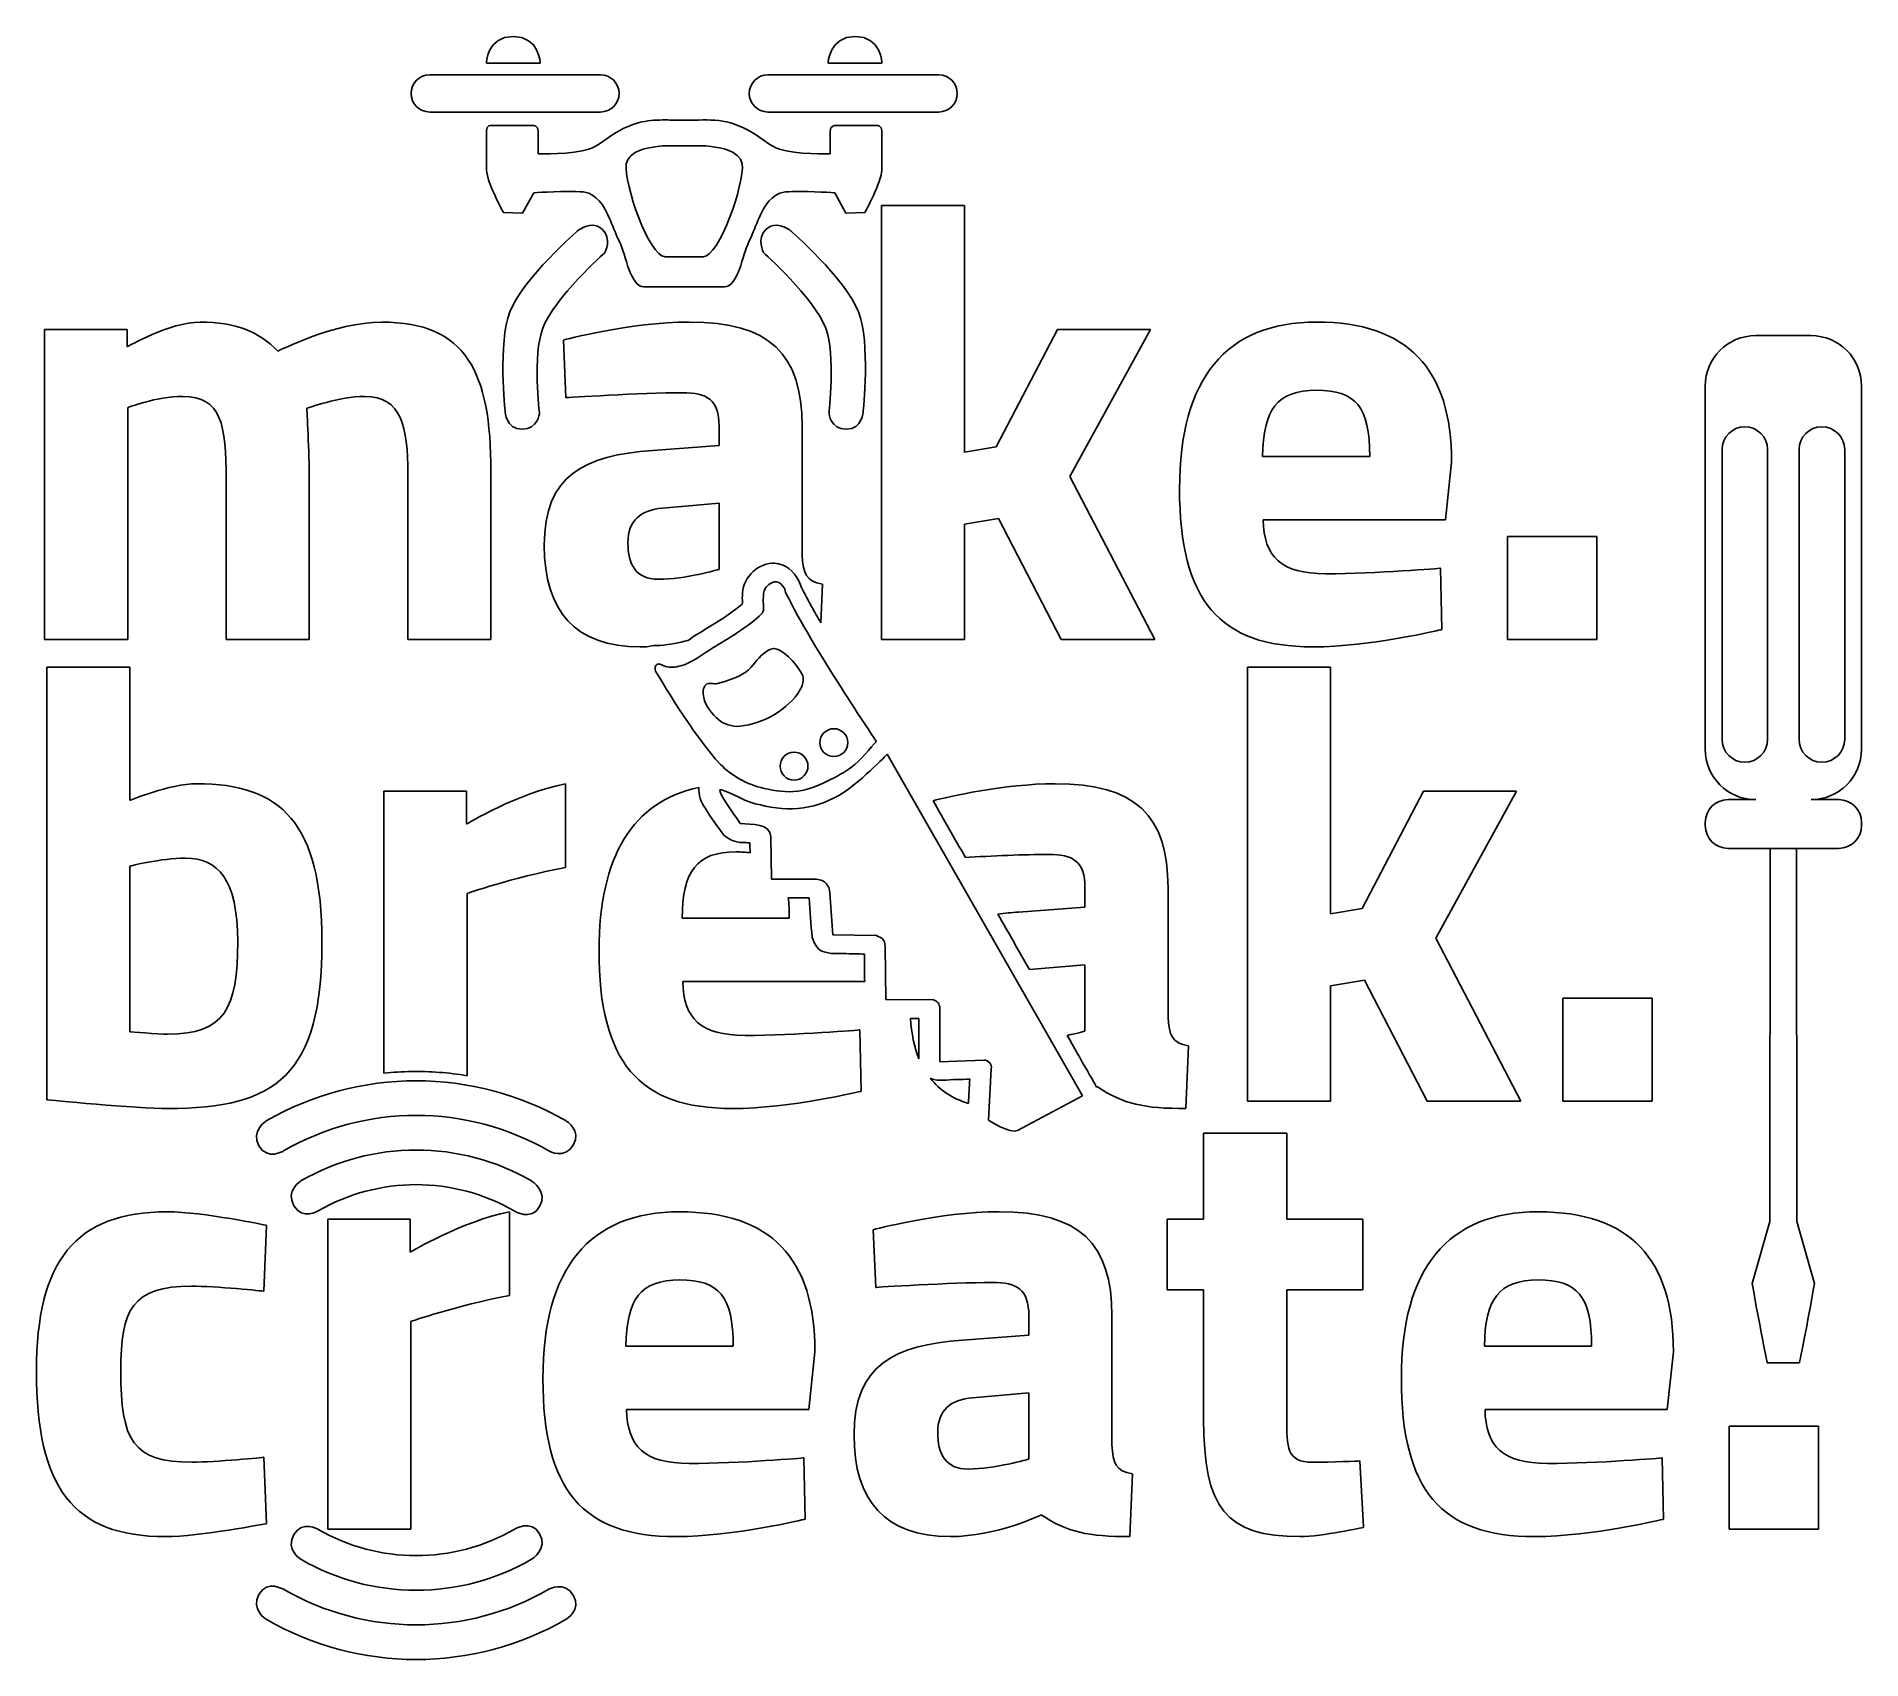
# Model space of a CAD drawing. Extents: x 0 to 393, y 0 to 349.
import ezdxf

# ---------------------------------------------------------------- set-up
doc = ezdxf.new("R2010")
doc.units = 0
doc.layers.get('0').update_dxf_attribs({"linetype": 'CONTINUOUS'})

msp = doc.modelspace()

# ---------------------------------------------------------------- linework, layer by layer
at = {"color": 7}
for p, q in [((102.79447, 349.37335), (102.79447, 349.37335)), ((176.36479, 349.37335), (176.36479, 349.37335)), ((97.034715, 343.629209), (108.61284, 343.629209)), ((170.54643, 343.629209), (182.12455, 343.629209)), ((121.57963, 341.127256), (84.829635, 341.127256)), ((194.32963, 341.127256), (157.57963, 341.127256)), ((84.829635, 333.127256), (121.57963, 333.127256)), ((107.08549, 330.252253), (98.062055, 330.252253)), ((135.59898, 331.420253), (135.59916, 331.420223)), ((157.57963, 333.127256), (194.32963, 333.127256)), ((181.09731, 330.252253), (172.07387, 330.252253)), ((108.19682, 324.127253), (108.19682, 328.971003)), ((139.57924, 325.877253), (139.57963, 325.877253)), ((170.96254, 328.971003), (170.96254, 324.127253)), ((104.82982, 311.377253), (107.20482, 315.752253)), ((171.95454, 315.752253), (174.32954, 311.377253)), ((100.70482, 311.486633), (104.82982, 311.377253)), ((174.32954, 311.377253), (178.45454, 311.486633)), ((199.87004, 313.007503), (182.00342, 313.007503)), ((182.00342, 313.007503), (182.00342, 219.6744)), ((199.87004, 259.940973), (199.87004, 313.007503)), ((119.81401, 308.756163), (119.81401, 308.756163)), ((159.34525, 308.756163), (159.34525, 308.756163)), ((139.57563, 302.002253), (135.45463, 302.002253)), ((143.70463, 302.002253), (139.58354, 302.002253)), ((130.92357, 295.502253), (139.57963, 295.502253)), ((139.57954, 295.502253), (148.23579, 295.502253)), ((140.6698, 287.941333), (140.6698, 287.941273)), ((19.737113, 286.340903), (2.003825, 286.340903)), ((2.003825, 286.340903), (2.003825, 219.6744)), ((19.737113, 282.607583), (19.737113, 286.340903)), ((113.60339, 284.074083), (114.1366, 271.673693)), ((219.86999, 286.340903), (206.67003, 261.140963)), ((239.86994, 286.340903), (219.86999, 286.340903)), ((222.53665, 254.740983), (239.86994, 286.340903)), ((381.98106, 285.024323), (370.07286, 285.024323)), ((359.21739, 274.168853), (359.21739, 196.0751)), ((392.83653, 196.0751), (392.83653, 274.168853)), ((19.870446, 219.6744), (19.870446, 269.540943)), ((147.07018, 265.540873), (147.07018, 261.408063)), ((164.93738, 237.80851), (164.93738, 265.540933)), ((367.74083, 265.412993), (367.74083, 265.412993)), ((384.3131, 265.412993), (384.3131, 265.412993)), ((147.07018, 261.408063), (132.8026, 260.341663)), ((206.67003, 261.140963), (199.87004, 259.940973)), ((362.83654, 198.17667), (362.83654, 260.510653)), ((372.64317, 260.510653), (372.64317, 198.17667)), ((379.41075, 198.17667), (379.41075, 260.510653)), ((389.21739, 260.510653), (389.21739, 198.17667)), ((80.136955, 255.274313), (80.136955, 219.6744)), ((98.003575, 219.6744), (98.003575, 255.807653)), ((287.06964, 259.007643), (264.00303, 259.007643)), ((303.33626, 245.40767), (304.66959, 257.807643)), ((41.070391, 253.940983), (41.070391, 219.6744)), ((58.937015, 219.6744), (58.937015, 254.207653)), ((240.80327, 219.6744), (222.53665, 254.740983)), ((134.93738, 247.94127), (147.07018, 249.00767)), ((147.07018, 249.00767), (147.07018, 234.74009)), ((199.87004, 244.47434), (207.20336, 245.67434)), ((199.87004, 219.6744), (199.87004, 244.47434)), ((207.20336, 245.67434), (220.66999, 219.6744)), ((264.13636, 245.40767), (303.33626, 245.40767)), ((335.86953, 241.80768), (316.66958, 241.80768)), ((316.66958, 241.80768), (316.66958, 219.6744)), ((335.86953, 219.6744), (335.86953, 241.80768)), ((159.2499, 232.07655), (159.24984, 232.0765)), ((277.60299, 233.8077), (277.60299, 233.8077)), ((302.53626, 221.80773), (302.2696, 235.0077)), ((169.00768, 223.21672), (169.33777, 231.54093)), ((2.003825, 219.6744), (19.870446, 219.6744)), ((41.070391, 219.6744), (58.937015, 219.6744)), ((80.136955, 219.6744), (98.003575, 219.6744)), ((158.78695, 217.71127), (158.78695, 217.71127)), ((182.00342, 219.6744), (199.87004, 219.6744)), ((220.66999, 219.6744), (240.80327, 219.6744)), ((316.66958, 219.6744), (335.86953, 219.6744)), ((20.32618, 213.6997), (2.459559, 213.6997)), ((2.459559, 213.6997), (2.459559, 120.63327)), ((20.32618, 185.03311), (20.32618, 213.6997)), ((278.59224, 213.6997), (260.72561, 213.6997)), ((260.72561, 213.6997), (260.72561, 120.3666)), ((278.59224, 160.63317), (278.59224, 213.6997)), ((171.77328, 200.4808), (171.77328, 200.4808)), ((163.21078, 195.42416), (163.21078, 195.42416)), ((225.274, 121.51835), (183.274, 195.01835)), ((34.726143, 188.6331), (34.726143, 188.6331)), ((114.05846, 170.63267), (114.05846, 188.63267)), ((92.726435, 187.03306), (74.992065, 187.03306)), ((74.992065, 187.03306), (74.992065, 126.37486)), ((92.726435, 179.96666), (92.726435, 187.03306)), ((193.1112, 184.97057), (193.1112, 184.97056)), ((298.59219, 187.0331), (285.39222, 161.83316)), ((318.59212, 187.0331), (298.59219, 187.0331)), ((301.25884, 155.43318), (318.59212, 187.0331)), ((370.07286, 185.21964), (364.11974, 185.21964)), ((387.93224, 185.21964), (381.98106, 185.21964)), ((158.19002, 177.18571), (158.3658, 168.08085)), ((359.21935, 180.31729), (359.21935, 179.61612)), ((392.83458, 179.61612), (392.83458, 180.31729)), ((364.11974, 174.71573), (387.93224, 174.71573)), ((373.22131, 174.70596), (373.09826, 94.47549)), ((376.02388, 174.70596), (373.22131, 174.70596)), ((376.02988, 174.70596), (376.02388, 174.70596)), ((378.83262, 174.70596), (376.02988, 174.70596)), ((378.95762, 94.47549), (378.83262, 174.70596)), ((20.32618, 135.2999), (20.32618, 170.89981)), ((92.859245, 125.83189), (92.859245, 165.03306)), ((158.3658, 168.08085), (168.024, 168.08085)), ((170.88728, 165.12968), (171.524, 156.14335)), ((225.79284, 166.23228), (225.79284, 162.09947)), ((243.65807, 138.49987), (243.65807, 166.23229)), ((225.79284, 162.09947), (211.52526, 161.03306)), ((285.39222, 161.83316), (278.59224, 160.63317)), ((162.19327, 159.6993), (139.12685, 159.6993)), ((171.524, 156.14335), (180.93025, 155.95585)), ((182.8365, 153.64335), (182.9615, 142.20585)), ((319.52546, 120.3666), (301.25884, 155.43318)), ((213.8651, 148.65025), (225.79284, 149.69908)), ((225.79284, 149.69908), (225.79284, 135.43345)), ((139.2597, 146.09969), (178.40221, 146.09947)), ((278.59224, 145.16654), (285.92554, 146.36654)), ((285.92554, 146.36654), (299.39217, 120.3666)), ((182.9615, 142.20585), (193.18025, 142.14335)), ((278.59224, 120.3666), (278.59224, 145.16654)), ((347.79197, 142.49988), (328.59202, 142.49988)), ((328.59202, 142.49988), (328.59202, 120.3666)), ((347.79197, 120.3666), (347.79197, 142.49988)), ((194.5865, 140.33085), (194.5865, 128.83085)), ((28.459492, 134.76657), (28.459492, 134.76657)), ((177.6601, 122.50008), (177.39252, 135.6993)), ((247.52526, 118.76745), (248.05846, 132.23229)), ((190.08772, 129.48617), (190.08776, 129.48619)), ((194.5865, 128.83085), (204.024, 129.20585)), ((205.649, 127.33085), (205.024, 116.26835)), ((81.926105, 124.73814), (81.926105, 124.73814)), ((200.70686, 119.86706), (200.7069, 119.86705)), ((211.274, 114.01835), (225.274, 121.51835)), ((260.72561, 120.3666), (278.59224, 120.3666)), ((299.39217, 120.3666), (319.52546, 120.3666)), ((328.59202, 120.3666), (347.79197, 120.3666)), ((269.1825, 113.48935), (251.31587, 113.48935)), ((251.31587, 113.48935), (251.31587, 94.95606)), ((269.1825, 94.95606), (269.1825, 113.48935)), ((81.926105, 109.84361), (81.926105, 109.84361)), ((28.383261, 96.55606), (28.383261, 96.55606)), ((80.649675, 94.95606), (62.916395, 94.95606)), ((62.916395, 94.95606), (62.916395, 28.28956)), ((80.649675, 87.88941), (80.649675, 94.95606)), ((101.98296, 78.5561), (101.98296, 96.55606)), ((251.31587, 94.95606), (243.44923, 94.95606)), ((243.44923, 94.95606), (243.44923, 79.7561)), ((285.58244, 94.95606), (269.1825, 94.95606)), ((285.58244, 79.7561), (285.58244, 94.95606)), ((373.09826, 94.47549), (369.33264, 81.1044)), ((382.72129, 81.1044), (378.95762, 94.47549)), ((49.183208, 79.48943), (49.71654, 93.62273)), ((180.24943, 92.6894), (180.78275, 80.28943)), ((243.44923, 79.7561), (251.31587, 79.7561)), ((251.31587, 79.7561), (251.31587, 52.02284)), ((269.18249, 52.42283), (269.18249, 79.7561)), ((269.18249, 79.7561), (285.58244, 79.7561)), ((80.783015, 28.28956), (80.783015, 72.95612)), ((213.716, 74.15611), (213.716, 70.02279)), ((231.58262, 46.42285), (231.58262, 74.15611)), ((150.11614, 67.6228), (127.04953, 67.6228)), ((213.716, 70.02279), (199.44938, 68.95613)), ((334.78234, 67.6228), (311.71574, 67.6228)), ((166.38275, 54.02283), (167.71608, 66.4228)), ((351.04897, 54.02283), (352.3823, 66.4228)), ((372.55139, 64.03604), (376.02014, 64.03604)), ((376.02014, 64.03604), (376.03574, 64.03604)), ((376.03574, 64.03604), (379.50449, 64.03604)), ((201.5827, 56.55616), (213.716, 57.62282)), ((213.716, 57.62282), (213.716, 43.35619)), ((127.18286, 54.02283), (166.38275, 54.02283)), ((311.84907, 54.02283), (351.04897, 54.02283)), ((383.58227, 50.42284), (364.38232, 50.42284)), ((364.38232, 50.42284), (364.38232, 28.28956)), ((383.58227, 28.28956), (383.58227, 50.42284)), ((49.71654, 29.48956), (49.183208, 43.75619)), ((165.58276, 30.42289), (165.3161, 43.62286)), ((350.24897, 30.42289), (349.9823, 43.62286)), ((140.64949, 42.42286), (140.64949, 42.42286)), ((235.44928, 26.68957), (235.98261, 40.1562)), ((285.71578, 28.68956), (284.91578, 42.95619)), ((325.3157, 42.42286), (325.3157, 42.42286)), ((62.916395, 28.28956), (80.783015, 28.28956)), ((364.38232, 28.28956), (383.58227, 28.28956)), ((81.926105, 15.14453), (81.926105, 15.14453)), ((81.926105, 0.25), (81.926105, 0.25))]:
    msp.add_line(p, q, dxfattribs=at)
for points in [[(102.79447, 349.37335), (97.106945, 349.37335), (97.034715, 343.629209), (97.034715, 343.629209)], [(108.61284, 343.629209), (108.61284, 343.629209), (108.48201, 349.37335), (102.79447, 349.37335)], [(176.36479, 349.37335), (170.67726, 349.37335), (170.54643, 343.629209), (170.54643, 343.629209)], [(182.12455, 343.629209), (182.12455, 343.629209), (182.05235, 349.37335), (176.36479, 349.37335)], [(84.829635, 341.127256), (82.613635, 341.127256), (80.829635, 339.343256), (80.829635, 337.127256)], [(125.57963, 337.127256), (125.57963, 339.343256), (123.79563, 341.127256), (121.57963, 341.127256)], [(157.57963, 341.127256), (155.36363, 341.127256), (153.57963, 339.343256), (153.57963, 337.127256)], [(198.32963, 337.127256), (198.32963, 339.343256), (196.54563, 341.127256), (194.32963, 341.127256)], [(80.829635, 337.127256), (80.829635, 334.911256), (82.613635, 333.127256), (84.829635, 333.127256)], [(121.57963, 333.127256), (123.79563, 333.127256), (125.57963, 334.911256), (125.57963, 337.127256)], [(153.57963, 337.127256), (153.57963, 334.911256), (155.36363, 333.127256), (157.57963, 333.127256)], [(194.32963, 333.127256), (196.54563, 333.127256), (198.32963, 334.911256), (198.32963, 337.127256)], [(98.062055, 330.252253), (98.062055, 330.252253), (97.071825, 330.284653), (97.071825, 329.146783)], [(108.19682, 328.971003), (108.19682, 330.217793), (107.08549, 330.252253), (107.08549, 330.252253)], [(135.59916, 331.420223), (131.9731, 331.435723), (129.15695, 331.164363), (124.95463, 328.752253)], [(139.57554, 331.377253), (138.10536, 331.377253), (136.80767, 331.415053), (135.59898, 331.420253)], [(154.20473, 328.752253), (148.60164, 331.968403), (145.46436, 331.377253), (139.58364, 331.377253)], [(172.07387, 330.252253), (172.07387, 330.252253), (170.96254, 330.217753), (170.96254, 328.971003)], [(182.08754, 329.146783), (182.08754, 330.185253), (181.09731, 330.252253), (181.09731, 330.252253)], [(97.071825, 329.146783), (97.071825, 328.579283), (97.079825, 323.219763), (97.079825, 320.627253)], [(124.95463, 328.752253), (122.95891, 327.606723), (121.2619, 325.857223), (119.07963, 325.127253)], [(133.78666, 325.701473), (135.52037, 325.939663), (136.17739, 325.877253), (139.57963, 325.877253)], [(139.57963, 325.877253), (142.98187, 325.877253), (143.63889, 325.939653), (145.3726, 325.701473)], [(160.07973, 325.127253), (157.89746, 325.857223), (156.20045, 327.606723), (154.20473, 328.752253)], [(182.07954, 320.627253), (182.07954, 322.964423), (182.08754, 327.872093), (182.08754, 329.146783)], [(119.07963, 325.127253), (115.6667, 323.985633), (108.19682, 324.127253), (108.19682, 324.127253)], [(135.45463, 302.002253), (132.07714, 302.002253), (126.62089, 317.585703), (127.07963, 322.002253)], [(127.07963, 322.002253), (127.8169, 324.923353), (131.83568, 325.433433), (133.78666, 325.701473)], [(152.07963, 322.002253), (152.53837, 317.585703), (147.08212, 302.002253), (143.70463, 302.002253)], [(145.3726, 325.701473), (147.32358, 325.433433), (151.34236, 324.923353), (152.07963, 322.002253)], [(170.96254, 324.127253), (170.96254, 324.127253), (163.49266, 323.985633), (160.07973, 325.127253)], [(97.079825, 320.627253), (97.079825, 318.083543), (100.70482, 311.486623), (100.70482, 311.486633)], [(178.45454, 311.486633), (178.45454, 311.486623), (182.07954, 318.221113), (182.07954, 320.627253)], [(107.20482, 315.752253), (107.20482, 315.752253), (111.99581, 316.106253), (116.26146, 316.017873)], [(116.26146, 316.017873), (118.66536, 315.968073), (119.59463, 315.737373), (121.26927, 314.012023)], [(157.89009, 314.012023), (159.56473, 315.737373), (160.494, 315.968073), (162.8979, 316.017873)], [(162.8979, 316.017873), (167.16355, 316.106273), (171.95454, 315.752253), (171.95454, 315.752253)], [(121.26927, 314.012023), (123.242, 311.979553), (124.36314, 307.712603), (125.66966, 305.199523)], [(153.4897, 305.199523), (154.79622, 307.712603), (155.91736, 311.979553), (157.89009, 314.012023)], [(116.77494, 307.670223), (116.77494, 307.670223), (104.8469, 297.253283), (102.07377, 290.152643)], [(119.81401, 308.756163), (118.21945, 308.741963), (116.77494, 307.670223), (116.77494, 307.670223)], [(121.96049, 307.920223), (121.29442, 308.551773), (120.53879, 308.762593), (119.81401, 308.756163)], [(122.53275, 302.896783), (122.53276, 302.896783), (124.09192, 305.899273), (121.96049, 307.920223)], [(157.19877, 307.920223), (155.06734, 305.899273), (156.6265, 302.896783), (156.62651, 302.896783)], [(159.34525, 308.756163), (158.62047, 308.762163), (157.86484, 308.551773), (157.19877, 307.920223)], [(162.38432, 307.670223), (162.38432, 307.670223), (160.93981, 308.741963), (159.34525, 308.756163)], [(177.08549, 290.152643), (174.31236, 297.253283), (162.38432, 307.670223), (162.38432, 307.670223)], [(109.14408, 286.617483), (111.64198, 293.184383), (122.53275, 302.896783), (122.53275, 302.896783)], [(125.66966, 305.199523), (127.05501, 302.534823), (127.93398, 295.502253), (130.92357, 295.502253)], [(148.23579, 295.502253), (151.22538, 295.502253), (152.10435, 302.534823), (153.4897, 305.199523)], [(156.62651, 302.896783), (156.6265, 302.896783), (167.51728, 293.184383), (170.01518, 286.617483)], [(35.470406, 287.940903), (28.937089, 287.940903), (19.737113, 282.607583), (19.737113, 282.607583)], [(52.13703, 281.674253), (48.13704, 285.940903), (42.937053, 287.940903), (35.470406, 287.940903)], [(74.536975, 287.940903), (64.403665, 287.940903), (52.13703, 281.674253), (52.13703, 281.674253)], [(98.003575, 255.807653), (98.003575, 277.274263), (92.670255, 287.940903), (74.536975, 287.940903)], [(102.07377, 290.152643), (99.471825, 283.490303), (101.07768, 268.719053), (101.07768, 268.719053)], [(108.43705, 268.320613), (108.43705, 268.320613), (106.97418, 280.912883), (109.14408, 286.617483)], [(140.6698, 287.941273), (127.86983, 287.941273), (113.60339, 284.074083), (113.60339, 284.074083)], [(164.93738, 265.540933), (164.93738, 281.140893), (158.00309, 287.941323), (140.6698, 287.941333)], [(170.01518, 286.617483), (172.18508, 280.912883), (170.72221, 268.320613), (170.72221, 268.320613)], [(178.08158, 268.719053), (178.08158, 268.719053), (179.68744, 283.490303), (177.08549, 290.152643)], [(275.603, 287.940903), (256.13638, 287.940903), (246.13641, 275.807593), (246.13641, 252.074323)], [(304.66959, 257.807643), (304.66959, 277.940923), (295.20295, 287.940903), (275.603, 287.940903)], [(370.07286, 285.024323), (364.05868, 285.024323), (359.21739, 280.183043), (359.21739, 274.168853)], [(392.83653, 274.168853), (392.83653, 280.183043), (387.99525, 285.024323), (381.98106, 285.024323)], [(19.870446, 269.540943), (19.870446, 269.540943), (25.87043, 271.940943), (31.737082, 271.940943)], [(31.737082, 271.940943), (40.003727, 271.940943), (41.070391, 265.940953), (41.070391, 253.940983)], [(58.403685, 269.407613), (58.403685, 269.407613), (65.470325, 271.940943), (70.803645, 271.940943)], [(70.803645, 271.940943), (78.803625, 271.940943), (80.136955, 265.407623), (80.136955, 255.274313)], [(114.1366, 271.673693), (114.1366, 271.673693), (130.40302, 272.740093), (139.20299, 272.740093)], [(139.20299, 272.740093), (144.53631, 272.740093), (147.07018, 271.274193), (147.07018, 265.540873)], [(264.00303, 259.007643), (264.13636, 269.140943), (267.0697, 273.274273), (275.603, 273.274273)], [(275.603, 273.274273), (284.00298, 273.274273), (287.06964, 269.807613), (287.06964, 259.007643)], [(58.937015, 254.207653), (58.937015, 259.407643), (58.403685, 269.407613), (58.403685, 269.407613)], [(101.07768, 268.719053), (101.07768, 268.719053), (101.24129, 264.902783), (104.70268, 264.896783)], [(104.70268, 264.896783), (108.16407, 264.890783), (108.43705, 268.320613), (108.43705, 268.320613)], [(170.72221, 268.320613), (170.72221, 268.320613), (170.99519, 264.890783), (174.45658, 264.896783)], [(174.45658, 264.896783), (177.91797, 264.902783), (178.08158, 268.719053), (178.08158, 268.719053)], [(362.83654, 260.510653), (362.83654, 263.226733), (365.02476, 265.412993), (367.74083, 265.412993)], [(367.74083, 265.412993), (370.45691, 265.412993), (372.64317, 263.226733), (372.64317, 260.510653)], [(379.41075, 260.510653), (379.41075, 263.226733), (381.59701, 265.412993), (384.3131, 265.412993)], [(384.3131, 265.412993), (387.02918, 265.412993), (389.21739, 263.226733), (389.21739, 260.510653)], [(132.8026, 260.341663), (118.13597, 259.274993), (109.47057, 255.007903), (109.47057, 239.94127)], [(246.13641, 252.074323), (246.13641, 228.07438), (254.66972, 218.07441), (274.803, 218.07441)], [(127.47058, 240.47447), (127.47058, 245.27446), (130.27073, 247.54127), (134.93738, 247.94127)], [(277.60299, 233.8077), (268.00302, 233.8077), (264.26969, 237.40769), (264.13636, 245.40767)], [(109.47057, 239.94127), (109.47057, 225.80797), (116.13663, 218.07408), (130.13659, 218.07408)], [(134.00378, 232.60728), (129.2038, 232.60728), (127.47058, 235.80782), (127.47058, 240.47447)], [(152.11121, 229.03499), (151.96398, 232.59131), (154.99805, 235.86593), (158.53504, 236.07014)], [(158.53504, 236.07014), (158.69003, 236.07914), (158.84335, 236.08014), (158.99597, 236.07414)], [(158.99597, 236.07414), (161.28529, 235.98834), (163.28457, 234.29658), (164.24597, 232.27922)], [(169.33777, 231.54093), (165.73778, 232.2076), (165.20405, 233.80852), (164.93738, 237.80851)], [(147.07018, 234.74009), (147.07018, 234.74009), (139.7371, 232.60728), (134.00378, 232.60728)], [(159.24984, 232.0765), (158.36659, 232.0464), (157.49796, 231.3454), (156.99593, 230.61557)], [(159.42763, 232.07455), (159.36873, 232.07855), (159.30878, 232.07855), (159.2499, 232.07655)], [(161.0624, 230.74838), (160.65228, 231.31777), (160.12761, 232.02515), (159.42763, 232.07455)], [(164.24597, 232.27922), (164.96125, 230.34281), (166.02733, 228.56346), (166.99793, 226.74406)], [(302.2696, 235.0077), (302.2696, 235.0077), (288.5363, 233.8077), (277.60299, 233.8077)], [(152.02721, 227.22834), (152.18832, 227.75964), (152.00931, 228.44644), (152.11121, 229.03499)], [(156.59945, 228.36166), (156.50505, 227.45272), (156.84203, 226.47265), (156.50965, 225.62143)], [(156.99593, 230.61557), (156.56358, 229.987), (156.67825, 229.12049), (156.59945, 228.36166)], [(161.52334, 229.51791), (161.33151, 229.91159), (161.31835, 230.39304), (161.0624, 230.74838)], [(180.89834, 197.76791), (180.89834, 197.76791), (166.95422, 218.37239), (161.52334, 229.51791)], [(140.61511, 219.61897), (144.39233, 222.19531), (148.51215, 224.27708), (152.02721, 227.22834)], [(155.67176, 224.64877), (152.67688, 221.97225), (149.14127, 219.95879), (145.72644, 217.84408)], [(156.50965, 225.62143), (156.35388, 225.22254), (155.99105, 224.93412), (155.67176, 224.64877)], [(166.99793, 226.74406), (167.6561, 225.56157), (168.32797, 224.38676), (169.00768, 223.21672)], [(274.803, 218.07441), (287.20297, 218.07441), (302.53626, 221.80773), (302.53626, 221.80773)], [(130.13659, 218.07408), (130.73433, 218.07408), (131.33078, 218.09158), (131.9237, 218.12288)], [(131.9237, 218.12288), (132.71132, 218.40096), (133.57957, 218.46327), (134.4198, 218.33772)], [(134.4198, 218.33772), (136.50191, 218.5856), (138.50454, 218.98746), (140.33582, 219.44905)], [(145.72644, 217.84408), (143.48935, 216.45871), (141.36462, 214.71195), (138.83191, 213.99838)], [(140.33582, 219.44905), (140.42942, 219.50695), (140.52183, 219.56328), (140.61511, 219.61897)], [(152.88656, 212.71713), (154.3965, 213.73894), (155.20475, 215.58962), (156.68734, 216.65072)], [(156.68734, 216.65072), (157.32036, 217.10378), (158.01901, 217.6792), (158.78695, 217.71127)], [(158.78695, 217.71127), (158.83815, 217.71327), (158.88943, 217.71427), (158.94125, 217.71127)], [(158.94125, 217.71127), (159.61479, 217.67357), (160.57146, 217.10356), (161.10726, 216.69369)], [(161.10726, 216.69369), (162.43994, 215.67425), (163.36403, 214.5727), (164.33382, 213.20346)], [(133.70691, 214.30893), (132.81896, 213.64387), (133.66201, 212.4515), (133.66201, 212.4515)], [(133.66201, 212.4515), (133.66201, 212.4515), (141.85223, 198.53482), (147.39834, 192.76791)], [(135.56238, 213.86557), (134.90723, 214.0595), (134.21597, 214.69021), (133.70691, 214.30893)], [(138.83191, 213.99838), (137.78177, 213.70251), (136.60853, 213.55589), (135.56238, 213.86557)], [(146.71078, 210.1976), (148.86653, 210.74065), (151.04542, 211.47119), (152.88656, 212.71713)], [(164.33382, 213.20346), (164.73409, 212.63832), (165.11401, 211.99319), (165.17172, 211.30307)], [(143.78304, 207.19369), (143.58557, 208.09752), (143.55295, 209.29754), (144.22445, 209.93393)], [(144.22445, 209.93393), (144.82953, 210.50736), (145.9024, 209.99393), (146.71078, 210.1976)], [(164.55453, 208.87143), (163.25925, 206.64772), (161.18529, 204.86232), (158.98617, 203.52572)], [(165.17172, 211.30307), (165.24142, 210.46991), (164.97534, 209.59387), (164.55453, 208.87143)], [(147.00961, 202.37533), (145.57052, 203.66523), (144.19554, 205.30566), (143.78304, 207.19369)], [(149.04086, 201.31479), (148.31102, 201.54179), (147.57877, 201.86518), (147.00961, 202.37533)], [(151.56039, 201.00619), (150.71883, 200.91969), (149.84869, 201.06349), (149.04086, 201.31479)], [(158.98617, 203.52572), (156.75287, 202.16834), (154.16013, 201.27347), (151.56039, 201.00619)], [(169.65196, 199.60212), (170.214569, 200.164729), (170.977631, 200.4808), (171.77328, 200.4808)], [(171.77328, 200.4808), (172.568929, 200.4808), (173.331991, 200.164729), (173.8946, 199.60212)], [(168.77328, 197.4808), (168.77328, 198.276449), (169.089351, 199.039511), (169.65196, 199.60212)], [(169.65196, 195.35948), (169.089351, 195.922089), (168.77328, 196.685151), (168.77328, 197.4808)], [(173.8946, 199.60212), (174.457209, 199.039511), (174.77328, 198.276449), (174.77328, 197.4808)], [(174.77328, 197.4808), (174.77328, 196.685151), (174.457209, 195.922089), (173.8946, 195.35948)], [(176.27334, 192.76791), (178.02532, 194.21189), (180.89834, 197.76791), (180.89834, 197.76791)], [(367.74083, 193.27432), (365.02476, 193.27432), (362.83654, 195.46058), (362.83654, 198.17667)], [(372.64317, 198.17667), (372.64317, 195.46058), (370.45691, 193.27432), (367.74083, 193.27432)], [(384.3131, 193.27432), (381.59701, 193.27432), (379.41075, 195.46058), (379.41075, 198.17667)], [(389.21739, 198.17667), (389.21739, 195.46058), (387.02918, 193.27432), (384.3131, 193.27432)], [(147.39834, 192.76791), (148.59408, 191.52457), (150.01461, 190.47923), (151.52334, 189.64291)], [(160.21078, 192.42416), (160.21078, 193.219809), (160.526851, 193.982871), (161.08946, 194.54548)], [(161.08946, 190.30284), (160.526851, 190.865449), (160.21078, 191.628511), (160.21078, 192.42416)], [(161.08946, 194.54548), (161.652069, 195.108089), (162.415131, 195.42416), (163.21078, 195.42416)], [(163.21078, 195.42416), (164.006429, 195.42416), (164.769491, 195.108089), (165.3321, 194.54548)], [(165.3321, 194.54548), (165.894709, 193.982871), (166.21078, 193.219809), (166.21078, 192.42416)], [(166.21078, 192.42416), (166.21078, 191.628511), (165.894709, 190.865449), (165.3321, 190.30284)], [(171.77328, 194.4808), (170.977631, 194.4808), (170.214569, 194.796871), (169.65196, 195.35948)], [(171.02334, 189.51791), (172.87782, 190.41067), (174.68509, 191.45888), (176.27334, 192.76791)], [(173.8946, 195.35948), (173.331991, 194.796871), (172.568929, 194.4808), (171.77328, 194.4808)], [(183.274, 195.01835), (183.274, 195.01835), (176.85088, 188.33634), (172.86189, 186.1121)], [(359.21739, 196.0751), (359.21739, 190.06092), (364.05868, 185.21964), (370.07286, 185.21964)], [(381.98106, 185.21964), (387.99525, 185.21963), (392.83653, 190.06092), (392.83653, 196.0751)], [(34.726143, 188.6331), (28.859491, 188.6331), (20.32618, 185.03311), (20.32618, 185.03311)], [(61.659405, 154.63318), (61.659405, 180.23312), (52.85943, 188.6331), (34.726143, 188.6331)], [(114.05846, 188.63267), (103.92517, 186.63267), (92.726435, 179.96666), (92.726435, 179.96666)], [(151.52334, 189.64291), (153.16122, 188.735), (154.94785, 188.06069), (156.77334, 187.64291)], [(163.21078, 189.42416), (162.415131, 189.42416), (161.652069, 189.740231), (161.08946, 190.30284)], [(165.3321, 190.30284), (164.769491, 189.740231), (164.006429, 189.42416), (163.21078, 189.42416)], [(164.02334, 187.01791), (166.48059, 187.33545), (168.79089, 188.44318), (171.02334, 189.51791)], [(219.39245, 188.63268), (208.37198, 188.63268), (196.26472, 185.76753), (193.1112, 184.97057)], [(243.65807, 166.23229), (243.65807, 181.83225), (236.72575, 188.63268), (219.39245, 188.63268)], [(142.76166, 187.84969), (128.53707, 184.81849), (121.2597, 173.01463), (121.2597, 152.76766)], [(144.13666, 183.29305), (143.25423, 184.61016), (142.55376, 186.25743), (142.76166, 187.84969)], [(147.22908, 187.35038), (146.99733, 186.48953), (149.96594, 182.56768), (151.649, 180.10233)], [(154.83064, 184.34452), (152.18771, 185.00729), (148.10028, 187.55636), (147.22908, 187.35038)], [(156.77334, 187.64291), (159.13784, 187.10181), (161.61771, 186.70704), (164.02334, 187.01791)], [(172.86189, 186.1121), (170.16036, 184.60574), (167.10245, 183.58484), (164.024, 183.28397)], [(193.1112, 184.97056), (195.43072, 180.91147), (197.75068, 176.85193), (200.07018, 172.79283)], [(364.11974, 185.21964), (361.40416, 185.21963), (359.21935, 183.03287), (359.21935, 180.31729)], [(392.83458, 180.31729), (392.83458, 183.03287), (390.64782, 185.21962), (387.93224, 185.21964)], [(148.0058, 177.67781), (146.64659, 179.48932), (145.33895, 181.36554), (144.13666, 183.29305)], [(164.024, 183.28397), (160.95385, 182.98391), (157.82277, 183.59418), (154.83064, 184.34452)], [(152.1015, 176.02156), (150.57632, 175.94536), (149.11308, 176.68278), (148.0058, 177.67781)], [(151.649, 180.10233), (154.08251, 179.89586), (158.19381, 180.09433), (158.19002, 177.18571)], [(359.21935, 179.61612), (359.21935, 176.90054), (361.40416, 174.71573), (364.11974, 174.71573)], [(387.93224, 174.71573), (390.64782, 174.71573), (392.83458, 176.90054), (392.83458, 179.61612)], [(139.12685, 159.6993), (139.26018, 169.8326), (142.19316, 173.96688), (150.72647, 173.96688)], [(150.72647, 173.96688), (151.82232, 173.96688), (152.82666, 173.90788), (153.746, 173.78133)], [(153.6933, 175.90242), (153.16517, 175.97002), (152.63172, 175.97702), (152.1015, 176.02156)], [(153.746, 173.78133), (153.7327, 174.48903), (153.7162, 175.19563), (153.6933, 175.90242)], [(200.07018, 172.79283), (205.53569, 173.08996), (212.93223, 173.43345), (217.92565, 173.43345)], [(217.92565, 173.43345), (223.25898, 173.43345), (225.79284, 171.9656), (225.79284, 166.23228)], [(20.32618, 170.89981), (20.32618, 170.89981), (26.992829, 172.63314), (32.326149, 172.63314)], [(32.326149, 172.63314), (39.259465, 172.63314), (43.526121, 168.09982), (43.526121, 154.63318)], [(92.859245, 165.03306), (92.859245, 165.03306), (102.32517, 168.36601), (114.05846, 170.63267)], [(168.024, 168.08085), (169.96799, 167.98058), (170.75936, 166.79967), (170.88728, 165.12968)], [(166.4335, 164.07016), (164.9482, 164.09266), (163.46387, 164.08676), (161.97842, 164.08016)], [(161.97842, 164.08016), (162.12418, 162.77673), (162.19327, 161.31992), (162.19327, 159.6993)], [(167.13662, 155.54282), (166.73846, 158.36017), (166.69876, 161.23237), (166.4335, 164.07016)], [(211.52526, 161.03306), (209.96463, 160.91956), (208.47221, 160.7692), (207.05065, 160.57408)], [(207.05065, 160.57408), (209.3221, 156.59906), (211.59365, 152.62526), (213.8651, 148.65025)], [(28.459492, 118.76661), (51.926099, 118.76661), (61.659405, 125.96659), (61.659405, 154.63318)], [(43.526121, 154.63318), (43.526121, 140.23322), (40.726128, 134.76657), (28.459492, 134.76657)], [(169.94326, 152.38266), (168.37917, 152.64032), (167.56948, 154.17527), (167.13662, 155.54282)], [(180.93025, 155.95585), (182.00075, 155.55169), (182.72683, 155.22337), (182.8365, 153.64335)], [(121.2597, 152.76766), (121.2597, 128.76772), (129.79244, 118.76766), (149.92572, 118.76766)], [(175.0331, 152.06235), (173.33887, 152.20188), (171.59783, 151.90299), (169.94326, 152.38266)], [(178.34171, 151.99205), (177.23911, 152.01945), (176.13584, 152.04105), (175.0331, 152.06235)], [(178.40221, 146.09947), (178.38151, 148.0635), (178.37311, 150.02922), (178.34171, 151.99205)], [(152.7265, 134.50008), (143.12652, 134.50008), (139.39304, 138.09971), (139.2597, 146.09969)], [(193.18025, 142.14335), (194.12701, 141.75299), (194.48569, 141.43952), (194.5865, 140.33085)], [(190.07406, 138.15806), (189.47029, 138.16206), (188.86704, 138.16606), (188.2635, 138.16976)], [(188.2635, 138.16976), (188.46045, 134.87426), (189.06516, 131.97365), (190.08772, 129.48617)], [(190.08776, 129.48619), (190.04896, 132.37311), (190.08976, 135.26802), (190.07406, 138.15806)], [(248.05846, 132.23229), (244.45848, 132.89896), (243.92475, 134.49988), (243.65807, 138.49987)], [(28.459492, 134.76657), (26.459498, 134.76657), (20.32618, 135.2999), (20.32618, 135.2999)], [(177.39252, 135.6993), (177.39252, 135.6993), (163.6598, 134.50008), (152.7265, 134.50008)], [(225.79284, 135.43345), (225.79284, 135.43345), (224.21979, 134.97564), (221.96081, 134.48423)], [(221.96081, 134.48423), (223.41124, 131.94601), (224.85997, 129.40721), (226.31042, 126.869)], [(74.992065, 126.37486), (76.943205, 126.57983), (78.903935, 126.69911), (80.865105, 126.73033)], [(80.865105, 126.73033), (84.880675, 126.79593), (88.899745, 126.49192), (92.859245, 125.83189)], [(204.024, 129.20585), (205.14483, 129.14785), (205.75453, 128.2488), (205.649, 127.33085)], [(226.31042, 126.869), (226.90291, 125.67486), (227.76966, 124.58005), (228.26354, 123.34166)], [(81.926105, 124.73814), (70.782805, 124.73814), (59.639435, 121.85639), (49.654635, 116.09165)], [(114.19759, 116.09165), (104.21279, 121.85639), (93.069415, 124.73814), (81.926105, 124.73814)], [(149.92572, 118.76766), (162.32569, 118.76766), (177.6601, 122.50008), (177.6601, 122.50008)], [(192.60143, 125.24595), (192.57813, 125.25295), (192.55603, 125.26035), (192.53303, 125.26745)], [(192.53303, 125.26745), (194.54234, 122.74055), (197.2599, 120.92631), (200.70686, 119.86706)], [(198.1112, 124.98814), (196.27607, 125.02414), (194.35841, 124.50463), (192.60143, 125.24595)], [(201.00574, 125.10337), (200.04109, 125.06497), (199.07585, 125.02657), (198.1112, 124.98814)], [(200.7069, 119.86705), (200.8059, 121.6128), (200.91602, 123.35783), (201.00574, 125.10337)], [(228.26354, 123.34166), (228.39188, 123.40126), (228.45885, 123.43346), (228.45885, 123.43346)], [(228.45885, 123.43346), (234.05884, 119.70014), (238.59195, 118.76745), (247.52526, 118.76745)], [(2.459559, 120.63327), (2.459559, 120.63327), (22.059509, 118.76661), (28.459492, 118.76661)], [(53.377285, 109.64243), (71.042705, 119.84157), (92.807555, 119.84157), (110.47299, 109.64243)], [(49.654635, 116.09165), (49.654635, 116.09165), (46.251605, 113.94708), (48.107755, 110.73814)], [(115.72688, 110.90806), (117.57901, 114.10275), (114.19759, 116.09165), (114.19759, 116.09165)], [(205.024, 116.26835), (205.024, 116.26835), (209.68495, 113.24086), (211.274, 114.01835)], [(48.107755, 110.73814), (49.963915, 107.5292), (53.377285, 109.64243), (53.377285, 109.64243)], [(110.47299, 109.64243), (110.47299, 109.64243), (113.87476, 107.71337), (115.72688, 110.90806)], [(81.926105, 109.84361), (73.354335, 109.84361), (64.782515, 107.62567), (57.101885, 103.19126)], [(106.75032, 103.19126), (99.069705, 107.62567), (90.497875, 109.84361), (81.926105, 109.84361)], [(57.101885, 103.19126), (57.101885, 103.19126), (53.757655, 101.09765), (55.619465, 97.8729)], [(60.824545, 96.74204), (73.881605, 104.28054), (89.968655, 104.28054), (103.02571, 96.74204)], [(108.48274, 97.6854), (110.34456, 100.91015), (106.75032, 103.19126), (106.75032, 103.19126)], [(28.383261, 96.55606), (8.516645, 96.55606), (0.25, 85.88942), (0.25, 62.28948)], [(49.71654, 93.62273), (49.71654, 93.62273), (36.116575, 96.55606), (28.383261, 96.55606)], [(55.619465, 97.8729), (57.481275, 94.64814), (60.824545, 96.74204), (60.824545, 96.74204)], [(101.98296, 96.55606), (91.849655, 94.55606), (80.649675, 87.88941), (80.649675, 87.88941)], [(103.02571, 96.74204), (103.02571, 96.74204), (106.62093, 94.46064), (108.48274, 97.6854)], [(138.64949, 96.55606), (119.18287, 96.55606), (109.1829, 84.42275), (109.1829, 60.68948)], [(167.71608, 66.4228), (167.71608, 86.55608), (158.24944, 96.55606), (138.64949, 96.55606)], [(207.31603, 96.55606), (194.51605, 96.55606), (180.24943, 92.6894), (180.24943, 92.6894)], [(231.58262, 74.15611), (231.58262, 89.75607), (224.64931, 96.55606), (207.31603, 96.55606)], [(323.31571, 96.55606), (303.84909, 96.55606), (293.84911, 84.42275), (293.84911, 60.68948)], [(352.3823, 66.4228), (352.3823, 86.55608), (342.91566, 96.55606), (323.31571, 96.55606)], [(18.383287, 62.28948), (18.383287, 75.62278), (20.783281, 80.5561), (33.583248, 80.5561)], [(33.583248, 80.5561), (38.649902, 80.5561), (49.183208, 79.48943), (49.183208, 79.48943)], [(80.783015, 72.95612), (80.783015, 72.95612), (90.249655, 76.28944), (101.98296, 78.5561)], [(127.04953, 67.6228), (127.18286, 77.7561), (130.11619, 81.88943), (138.64949, 81.88943)], [(138.64949, 81.88943), (147.04948, 81.88943), (150.11614, 78.42277), (150.11614, 67.6228)], [(180.78275, 80.28943), (180.78275, 80.28943), (197.04939, 81.35609), (205.84937, 81.35609)], [(205.84937, 81.35609), (211.18268, 81.35609), (213.716, 79.88943), (213.716, 74.15611)], [(311.71574, 67.6228), (311.84907, 77.7561), (314.78239, 81.88943), (323.31571, 81.88943)], [(323.31571, 81.88943), (331.71568, 81.88943), (334.78234, 78.42277), (334.78234, 67.6228)], [(369.33264, 81.1044), (370.21992, 75.79084), (372.55139, 64.03604), (372.55139, 64.03604)], [(379.50449, 64.03604), (379.50449, 64.03604), (381.83401, 75.79084), (382.72129, 81.1044)], [(199.44938, 68.95613), (184.78275, 67.88946), (176.1161, 63.62281), (176.1161, 48.55618)], [(0.25, 62.28948), (0.25, 37.22287), (8.116646, 26.68957), (27.983262, 26.68957)], [(33.716581, 42.68953), (20.916614, 42.68953), (18.383287, 47.35618), (18.383287, 62.28948)], [(109.1829, 60.68948), (109.1829, 36.68954), (117.71621, 26.68957), (137.84949, 26.68957)], [(293.84911, 60.68948), (293.84911, 36.68954), (302.38243, 26.68957), (322.51571, 26.68957)], [(194.11606, 49.08951), (194.11606, 53.8895), (196.91606, 56.15616), (201.5827, 56.55616)], [(140.64949, 42.42286), (131.04952, 42.42286), (127.3162, 46.02285), (127.18286, 54.02283)], [(251.31587, 52.02284), (251.31587, 32.82288), (255.98252, 26.68957), (272.11581, 26.68957)], [(274.78247, 42.68953), (269.18249, 42.68953), (269.18249, 45.75618), (269.18249, 52.42283)], [(325.3157, 42.42286), (315.71572, 42.42286), (311.9824, 46.02285), (311.84907, 54.02283)], [(176.1161, 48.55618), (176.1161, 34.42288), (182.78275, 26.68957), (196.78271, 26.68957)], [(200.64938, 41.22286), (195.84938, 41.22286), (194.11606, 44.42285), (194.11606, 49.08951)], [(49.183208, 43.75619), (49.183208, 43.75619), (38.783235, 42.68953), (33.716581, 42.68953)], [(165.3161, 43.62286), (165.3161, 43.62286), (151.58279, 42.42286), (140.64949, 42.42286)], [(213.716, 43.35619), (213.716, 43.35619), (206.38269, 41.22286), (200.64938, 41.22286)], [(235.98261, 40.1562), (232.38262, 40.82286), (231.84929, 42.42286), (231.58262, 46.42285)], [(349.9823, 43.62286), (349.9823, 43.62286), (336.24901, 42.42286), (325.3157, 42.42286)], [(284.91578, 42.95619), (284.91578, 42.95619), (278.5158, 42.68953), (274.78247, 42.68953)], [(27.983262, 26.68957), (35.44991, 26.68957), (49.71654, 29.48956), (49.71654, 29.48956)], [(55.619465, 27.11524), (57.481275, 30.34), (60.824545, 28.2461), (60.824545, 28.2461)], [(60.824545, 28.2461), (73.881605, 20.7076), (89.968655, 20.7076), (103.02571, 28.2461)], [(103.02571, 28.2461), (103.02571, 28.2461), (106.62093, 30.5275), (108.48274, 27.30274)], [(137.84949, 26.68957), (150.24946, 26.68957), (165.58276, 30.42289), (165.58276, 30.42289)], [(196.78271, 26.68957), (206.78269, 26.68957), (216.38266, 31.35622), (216.38266, 31.35622)], [(216.38266, 31.35622), (221.98265, 27.6229), (226.51597, 26.68957), (235.44928, 26.68957)], [(272.11581, 26.68957), (276.78247, 26.68957), (285.71578, 28.68956), (285.71578, 28.68956)], [(322.51571, 26.68957), (334.91568, 26.68957), (350.24897, 30.42289), (350.24897, 30.42289)], [(57.101885, 21.79688), (57.101885, 21.79688), (53.757655, 23.89049), (55.619465, 27.11524)], [(108.48274, 27.30274), (110.34456, 24.07799), (106.75032, 21.79688), (106.75032, 21.79688)], [(81.926105, 15.14453), (73.354335, 15.14453), (64.782515, 17.36247), (57.101885, 21.79688)], [(106.75032, 21.79688), (99.069705, 17.36247), (90.497875, 15.14453), (81.926105, 15.14453)], [(48.107755, 14.25001), (49.963915, 17.45894), (53.377285, 15.34572), (53.377285, 15.34572)], [(110.47299, 15.34572), (110.47299, 15.34572), (113.87476, 17.27477), (115.72689, 14.08009)], [(49.654635, 8.89649), (49.654635, 8.89649), (46.251605, 11.04106), (48.107755, 14.25001)], [(53.377285, 15.34572), (71.042715, 5.14658), (92.807565, 5.14658), (110.47299, 15.34572)], [(115.72689, 14.08009), (117.57901, 10.8854), (114.1976, 8.8965), (114.1976, 8.8965)], [(81.926105, 0.25), (70.782805, 0.25), (59.639435, 3.13175), (49.654635, 8.89649)], [(114.1976, 8.8965), (104.21279, 3.13176), (93.069425, 0.25001), (81.926105, 0.25)]]:
    msp.add_open_spline(points, degree=3, dxfattribs=at)

doc.saveas('drawing.dxf')
